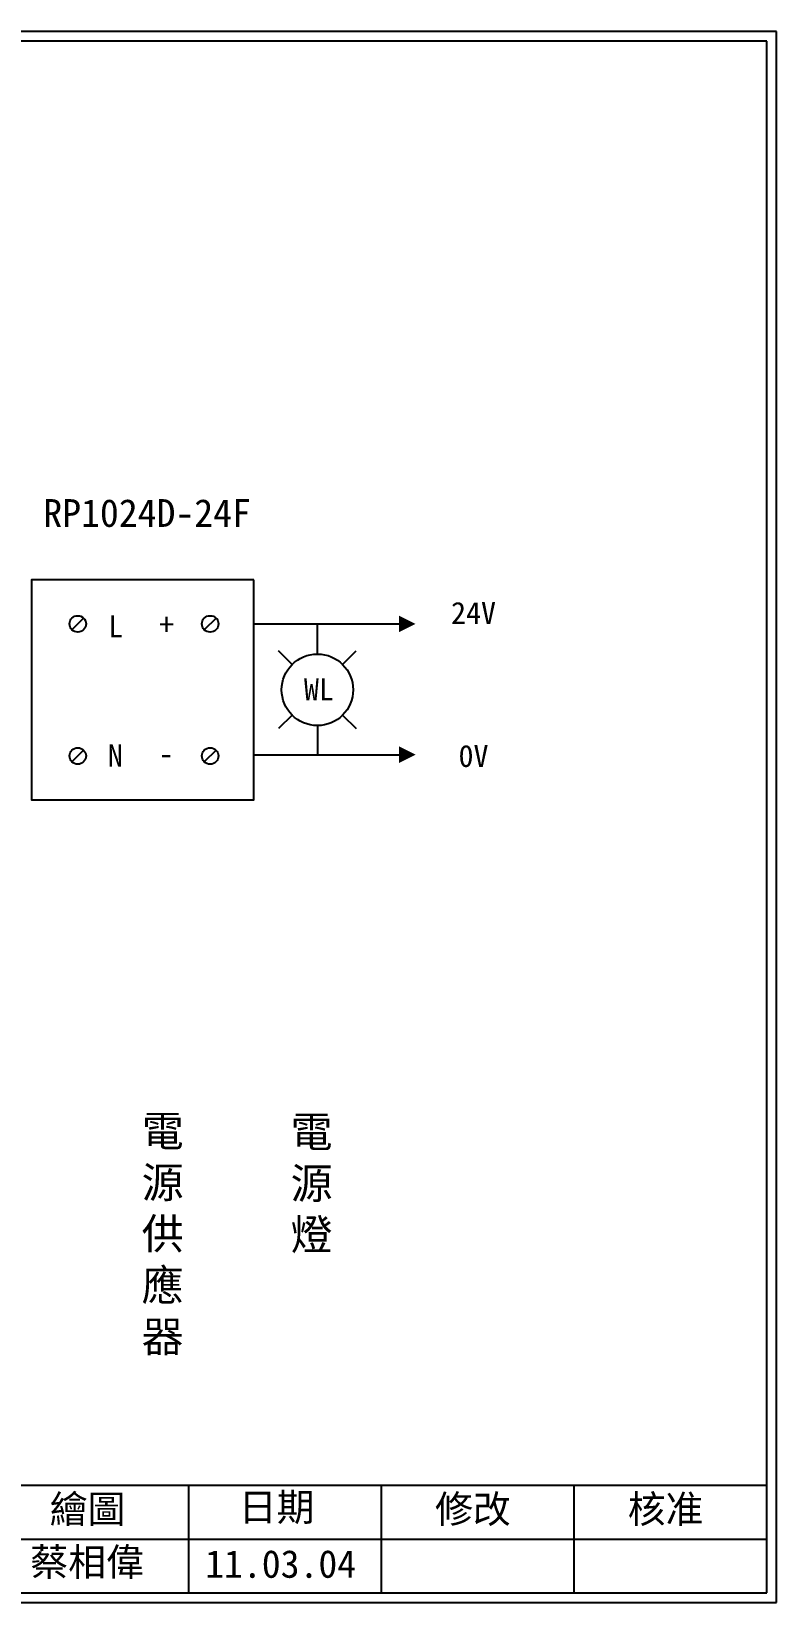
# Model space of a CAD drawing. Extents: x 10 to 297, y 3 to 207.
# Drawn here: x 200.3 to 297, y 3 to 207 of the extents above; entities that cross this region are included whole.
import ezdxf
from ezdxf.enums import TextEntityAlignment as Align

# ---------------------------------------------------------------- set-up
doc = ezdxf.new("R2010")
doc.units = 0
doc.layers.get('0').update_dxf_attribs({"linetype": 'CONTINUOUS'})
for name, color, linetype in [('7', 7, 'CONTINUOUS'), ('DIM', 6, 'CONTINUOUS'), ('圖框層', 7, 'CONTINUOUS')]:
    doc.layers.add(name, color=color, linetype=linetype)
doc.styles.add('STSL', font='KAIU.TTF')
doc.styles.add('STYLE3', font='PMingLiU.ttf')

msp = doc.modelspace()

# ---------------------------------------------------------------- linework, layer by layer
at = {"color": 0}
for p, q in [((207.09, 130.81), (205.58, 129.29)), ((224.27, 130.81), (222.75, 129.29)), ((234.14, 124.79), (232.37, 126.55)), ((240.7, 124.79), (242.47, 126.55)), ((234.14, 118.22), (232.37, 116.46)), ((240.7, 118.22), (242.47, 116.46)), ((207.09, 113.67), (205.58, 112.16)), ((224.27, 113.67), (222.75, 112.16))]:
    msp.add_line(p, q, dxfattribs=at)
msp.add_lwpolyline([(229.19, 135.76), (200.32, 135.76), (200.32, 107.2), (229.19, 107.2)], close=True, dxfattribs=at)
for centre, radius in [((206.33, 130.05), 1.07), ((223.51, 130.05), 1.07), ((237.42, 121.5), 4.64), ((206.33, 112.91), 1.07), ((223.51, 112.91), 1.07)]:
    msp.add_circle(centre, radius, dxfattribs=at)
at = {"layer": '7', "color": 6}
for points in [[(248.03, 130.05, 2.14, 0, 0), (250.17, 130.05, 0, 0, 0)], [(248.03, 113.07, 2.14, 0, 0), (250.17, 113.07, 0, 0, 0)]]:
    msp.add_lwpolyline(points, format="xyseb", dxfattribs=at)
at = {"layer": 'DIM', "color": 6}
for p, q in [((229.19, 130.05), (248.03, 130.05)), ((237.42, 126.14), (237.42, 130.05)), ((237.42, 116.86), (237.42, 113.07)), ((229.19, 113.07), (248.03, 113.07))]:
    msp.add_line(p, q, dxfattribs=at)
at = {"layer": '圖框層', "color": 7}
for p, q in [((297, 206.97), (10, 206.97)), ((297, 3), (297, 206.97)), ((295.75, 205.72), (11.25, 205.72)), ((295.75, 4.25), (295.75, 205.72)), ((11.25, 18.25), (295.75, 18.25)), ((220.75, 4.25), (220.75, 18.25)), ((245.75, 4.25), (245.75, 18.25)), ((270.75, 4.25), (270.75, 18.25)), ((145.75, 11.25), (295.75, 11.25)), ((11.25, 4.25), (295.75, 4.25)), ((10, 3), (297, 3))]:
    msp.add_line(p, q, dxfattribs=at)

# ---------------------------------------------------------------- texts
at = {"color": 0, "style": 'STSL'}
msp.add_text('RP1024D-24F', height=3.6, dxfattribs=at).set_placement((201.86, 142.65))
at = {"color": 6}
for s, p in [('24V', (257.68, 131.48)), ('0V', (257.68, 112.91))]:
    msp.add_text(s, height=2.856, dxfattribs=at).set_placement(p, align=Align.MIDDLE_CENTER)
at = {"color": 0}
for s, p in [('L', (210.29, 129.75)), ('+', (216.88, 129.99)), ('N', (210.24, 112.97)), ('-', (216.83, 113.22))]:
    msp.add_text(s, height=2.86, dxfattribs=at).set_placement(p, align=Align.MIDDLE_LEFT)
msp.add_text('WL', height=2.856, dxfattribs=at).set_placement((237.62, 121.56), align=Align.MIDDLE_CENTER)
at = {"layer": 'DIM', "color": 2, "linetype": 'Continuous', "char_height": 4, "width": 5.8605, "attachment_point": 1, "style": 'STYLE3'}
for s, insert in [('{\\fDFKai-SB|b0|i0|c136|p65;\\C3;電源供應器}', (214.62, 66.21)), ('{\\fDFKai-SB|b0|i0|c136|p65;\\C3;電源燈}', (233.94, 66.1))]:
    msp.add_mtext(s, dxfattribs=dict(at, insert=insert))
at = {"layer": '圖框層', "color": 4, "style": 'STSL'}
for s, p in [('繪圖', (202.69, 13.34)), ('日期', (227.22, 13.59)), ('修改', (252.69, 13.34)), ('核准', (277.69, 13.34)), ('蔡相偉', (200.18, 6.47)), ('11.03.04', (222.86, 6.22))]:
    msp.add_text(s, height=3.6, dxfattribs=at).set_placement(p)

doc.saveas('drawing.dxf')
